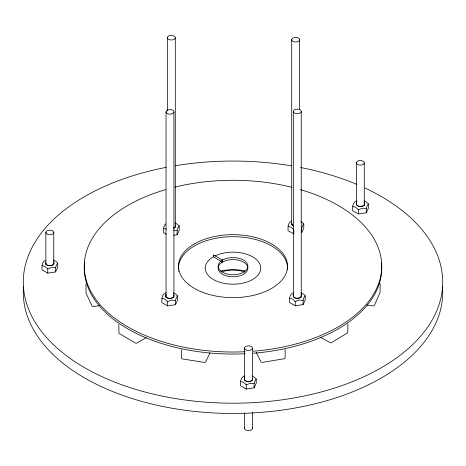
<?xml version="1.0" encoding="UTF-8"?>
<svg xmlns="http://www.w3.org/2000/svg" width="466" height="466" viewBox="0 0 466 466"><rect width="100%" height="100%" fill="white"/><g stroke="black" fill="none" stroke-linecap="round" stroke-linejoin="round"><path stroke-width="0.7" d="M175.635 225.963L175.059 227.198L173.492 228.101C176.637 228.637 174.738 222.684 175.641 226.004M291.78 223.278C291.262 225.596 296.126 228.556 291.634 223.919L291.786 223.237M53.52 260.04L56.194 261.583L57.737 263.15L57.737 267.397L55.629 271.94L47.759 273.158L41.998 269.831C41.864 266.587 41.789 261.461 45.685 260.29M55.629 271.94C55.489 268.969 55.489 265.404 57.737 263.15M166.368 234.311L163.484 232.645C163.345 229.68 163.345 226.115 165.593 223.855M173.538 235.313L177.115 234.759C176.975 231.788 176.975 228.224 179.224 225.963L177.68 224.402L175.006 222.859M173.399 292.799L176.072 294.343L177.616 295.91L177.616 300.156L175.507 304.7L167.638 305.917L161.871 302.591C161.644 299.114 161.813 293.79 166.094 292.799M175.507 304.7C175.362 301.735 175.367 298.164 177.616 295.91M252.013 375.94L254.686 377.483L256.23 379.05L256.23 383.297L254.121 387.84L246.252 389.058L240.491 385.732C240.258 382.26 240.427 376.936 244.708 375.94M288.04 226.36L290.924 227.146L293.801 229.686L293.801 233.932L288.04 230.606C287.912 227.361 287.831 222.235 291.733 221.065M254.121 387.84C253.982 384.875 253.982 381.31 256.23 379.05M301.013 292.683L303.686 294.227L305.23 295.793L305.23 300.04L303.121 304.583L295.252 305.801L289.491 302.475C289.264 298.997 289.427 293.673 293.708 292.683M303.121 304.583C302.982 301.613 302.982 298.048 305.23 295.793M364.185 200.858L366.864 202.401L368.408 203.962L368.408 208.215L366.299 212.758L358.424 213.976L352.663 210.649C352.436 207.172 352.599 201.848 356.88 200.858M366.299 212.758C366.154 209.787 366.154 206.222 368.408 203.962M177.115 234.759L179.224 230.21L179.224 225.963M209.927 352.931L205.675 361.942L204.609 362.455L181.979 358.867L181.425 358.045L181.425 349.547M166.036 294.669C163.31 299.574 176.107 299.673 173.492 294.704M244.656 377.815C242.18 382.341 253.248 383.04 252.496 378.409C253.242 383.093 242.07 382.301 244.679 377.775M166.065 294.634C163.461 299.16 174.593 299.929 173.876 295.269M303.78 223.925C301.531 226.179 301.531 229.744 301.671 232.715L303.78 228.171L303.78 223.925L300.902 221.385M213.457 256.789L213.044 257.028A27.762 16.03 0 0 0 213.282 279.46L213.696 279.693A27.762 16.03 0 0 0 252.543 279.559L252.956 279.32A27.762 16.03 0 0 0 252.718 256.894L252.304 256.655A27.762 16.03 0 0 0 214.733 256.108M146.126 337.728L136.701 343.174L135.711 343.174L118.952 333.353L118.807 324.342M47.759 273.158L47.759 268.911L51.691 267.426L55.629 267.694M358.424 213.976L358.424 209.729L362.362 208.244L366.299 208.512M167.638 305.917L167.638 301.671L171.57 300.186L175.507 300.453M295.252 305.801L295.252 301.554L299.189 300.069L303.121 300.337M246.252 389.058L246.252 384.811L250.184 383.332L254.121 383.594M99.52 305.655L93.142 306.64L92.076 306.121L86.07 293.184L85.971 284.161M173.789 230.216L177.115 230.507M352.663 206.397L355.546 207.189L358.424 209.729M163.484 228.398L166.368 229.19M289.491 298.228L292.374 299.015L295.252 301.554M41.998 265.585L44.876 266.371L47.759 268.911M161.871 298.345L164.754 299.131L167.638 301.671M240.491 381.485L243.369 382.277L246.252 384.811M366.946 305.061L373.348 305.987L374.408 305.463L380.064 292.473L380.157 283.45M320.27 337.145L330.283 342.749L331.279 342.743L347.776 332.771L347.916 323.759M256.207 352.308L260.948 361.931L262.026 362.437L284.58 358.692L285.134 357.871L285.134 349.372M364.266 163.007A3.967 2.289 0 0 1 358.039 164.684A3.967 2.289 0 0 1 358.639 160.735A3.967 2.289 0 0 1 364.266 163.007L364.266 205.611M356.362 162.611L356.362 204.487M301.252 111.595A3.967 2.289 0 0 1 295.025 113.273A3.967 2.289 0 0 1 295.625 109.324A3.967 2.289 0 0 1 301.252 111.595L301.252 297.028M299.615 39.93A3.967 2.289 0 0 1 293.388 41.602A3.967 2.289 0 0 1 293.982 37.653A3.967 2.289 0 0 1 299.615 39.93L299.615 109.737M293.347 111.199L293.347 296.626M291.71 39.528L291.71 224.233M252.45 348.352A3.967 2.289 0 0 1 246.223 350.03A3.967 2.289 0 0 1 246.823 346.081A3.967 2.289 0 0 1 252.45 348.352L252.45 380.128M252.45 412.62L252.45 428.504M244.545 347.956L244.545 379.726M244.545 412.94L244.545 428.108M175.303 37.892A3.967 2.289 0 0 1 169.076 39.569A3.967 2.289 0 0 1 169.671 35.62A3.967 2.289 0 0 1 175.303 37.892L175.303 226.959M173.929 112.073A3.967 2.289 0 0 1 167.702 113.751A3.967 2.289 0 0 1 168.302 109.795A3.967 2.289 0 0 1 173.929 112.073L173.929 296.778M167.399 37.496L167.399 110.943M166.03 111.671L166.03 297.104M53.771 232.685A3.967 2.289 0 0 1 47.544 234.363A3.967 2.289 0 0 1 48.138 230.408A3.967 2.289 0 0 1 53.771 232.685L53.771 264.455M45.866 232.284L45.866 264.781M287.452 269.884A54.534 31.484 0 0 0 271.637 245.955L270.822 245.495A54.534 31.484 0 0 0 194.514 245.867L193.71 246.339A54.534 31.484 0 0 0 178.536 269.762M178.816 271.736A54.534 31.484 0 0 1 178.699 271.078M252.403 427.91A3.967 2.289 0 0 1 248.157 430.584A3.967 2.289 0 0 1 244.772 427.52M364.977 188.025A209.712 121.078 0 0 1 368.361 374.6A209.712 121.078 0 0 1 50.299 341.561A209.712 121.078 0 0 1 166.112 167.37M175.199 165.739A209.712 121.078 0 0 1 291.506 165.855M300.582 167.504A209.712 121.078 0 0 1 356.857 184.42M220.348 270.991A39.144 22.601 0 0 1 245.326 270.927M221.746 271.905A20.97 12.11 0 0 1 244.586 272.028M442.479 286.677A209.712 121.078 0 0 1 233 413.458A209.712 121.078 0 0 1 23.521 286.677M300.523 189.645A148.73 85.872 0 0 1 379.65 280.474A148.73 85.872 0 0 1 253.184 351.224M245.133 351.737A148.73 85.872 0 0 1 89.915 289.59A148.73 85.872 0 0 1 165.477 189.645M175.076 187.064A148.73 85.872 0 0 1 292.071 187.344M381.404 262.486A148.73 85.872 0 0 1 253.184 353.251M245.133 353.758A148.73 85.872 0 0 1 84.596 262.486M45.732 262.504C44.998 267.094 55.972 266.5 53.613 261.944C55.949 266.494 44.911 267.1 45.744 262.463M293.231 295.147C292.485 299.766 303.459 299.108 301.112 294.588C303.296 298.677 293.836 299.836 293.085 295.788L293.685 294.518L293.231 295.147M356.403 203.322C355.657 207.941 366.631 207.283 364.284 202.757C366.468 206.852 357.008 208.005 356.257 203.962L356.828 202.727L356.408 203.281M194.514 243.846L193.71 244.318A54.534 31.484 0 0 0 194.363 288.372L195.178 288.833A54.534 31.484 0 0 0 271.486 288.46L272.29 287.988A54.534 31.484 0 0 0 271.637 243.934L270.822 243.468A54.534 31.484 0 0 0 194.514 243.846M222.608 260.011L222.387 260.139A14.871 8.586 0 0 0 222.364 272.156L222.585 272.278A14.871 8.586 0 0 0 243.392 272.295L243.613 272.167A14.871 8.586 0 0 0 243.636 260.15L243.415 260.022A14.871 8.586 0 0 0 222.608 260.011M222.608 262.032L222.387 262.16A14.871 8.586 0 0 0 222.364 274.177L222.585 274.305A14.871 8.586 0 0 0 243.392 274.317L243.613 274.189A14.871 8.586 0 0 0 243.636 262.177L243.415 262.049A14.871 8.586 0 0 0 222.608 262.032M222.486 260.08L213.37 254.82L213.37 256.842L222.486 262.102L222.486 260.08"/></g></svg>
